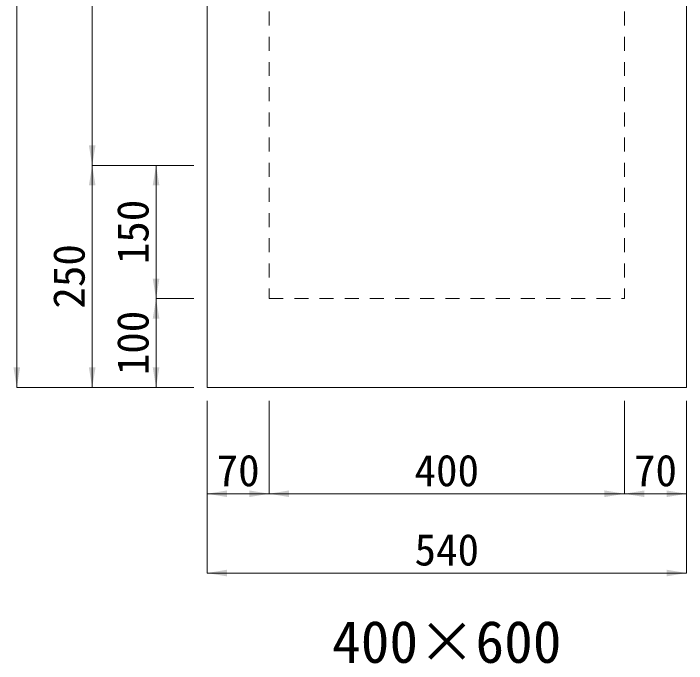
# Model space of a CAD drawing. Units: millimetres at full size. Extents: x -3301 to 90699, y 107523 to 139162.
# Drawn here: x 2587 to 3345, y 113774 to 114506 of the extents above; entities that cross this region are included whole.
import ezdxf
from ezdxf.enums import TextEntityAlignment as Align

# ---------------------------------------------------------------- set-up
doc = ezdxf.new("R2010")
doc.units = ezdxf.units.MM
doc.header["$LTSCALE"] = 21
doc.linetypes.add('USER1', pattern=[1.35, 0.75, -0.6])
for name, color, linetype, lineweight in [('0_2', 7, 'USER1', 9), ('寸法線', 7, 'Continuous', 9), ('本体', 2, 'Continuous', 9)]:
    doc.layers.add(name, color=color, linetype=linetype, lineweight=lineweight)
doc.styles.add('ＭＳ ゴシック', font='')
doc.styles.get('ＭＳ ゴシック').set_extended_font_data('MS Gothic')

# ---------------------------------------------------------------- blocks, each defined once
blk = doc.blocks.new('filled_arrow')
at = {"color": 0, "linetype": 'Continuous', "lineweight": -2}
blk.add_solid([(7.5, 1.25), (0, 0), (7.5, -1.25)], dxfattribs=at)

msp = doc.modelspace()

# ---------------------------------------------------------------- linework, layer by layer
at = {"layer": '寸法線'}
for p, q in [((2590.28, 114085.1), (2590.28, 115025.1)), ((2675.19, 114935.1), (2675.19, 114335.1)), ((2789.51, 114335.1), (2675.19, 114335.1)), ((2675.19, 114335.1), (2675.19, 114085.1)), ((2789.51, 114335.1), (2675.19, 114335.1)), ((2747.11, 114185.1), (2747.11, 114335.1)), ((2789.51, 114335.1), (2747.11, 114335.1)), ((2747.11, 114085.1), (2747.11, 114185.1)), ((2789.51, 114185.1), (2747.11, 114185.1)), ((2789.51, 114185.1), (2747.11, 114185.1)), ((2789.51, 114085.1), (2590.28, 114085.1)), ((2789.51, 114085.1), (2675.19, 114085.1)), ((2789.51, 114085.1), (2747.11, 114085.1)), ((2804.51, 114070.1), (2804.51, 113965.35)), ((2804.51, 114070.1), (2804.51, 113876.07)), ((2874.51, 114070.1), (2874.51, 113965.35)), ((2874.51, 114070.1), (2874.51, 113965.35)), ((3274.51, 114070.1), (3274.51, 113965.35)), ((3274.51, 114070.1), (3274.51, 113965.35)), ((3344.51, 114070.1), (3344.51, 113965.35)), ((3344.51, 114070.1), (3344.51, 113876.07)), ((2804.51, 113965.35), (2874.51, 113965.35)), ((2874.51, 113965.35), (3274.51, 113965.35)), ((3274.51, 113965.35), (3344.51, 113965.35)), ((2804.51, 113876.07), (3344.51, 113876.07))]:
    msp.add_line(p, q, dxfattribs=at)
at = {"layer": '本体', "lineweight": 20}
for p, q in [((2804.51, 114935.1), (2804.51, 114085.1)), ((3344.51, 114935.1), (3344.51, 114085.1)), ((2804.51, 114085.1), (3344.51, 114085.1))]:
    msp.add_line(p, q, dxfattribs=at)
at = {"layer": '本体', "linetype": 'USER1'}
for p, q in [((2874.51, 114649.95), (2874.51, 114185.1)), ((3274.51, 114649.95), (3274.51, 114185.1)), ((2874.51, 114185.1), (3274.51, 114185.1))]:
    msp.add_line(p, q, dxfattribs=at)

# ---------------------------------------------------------------- block references
at = {"layer": '寸法線', "xscale": 3, "yscale": 3}
for p, rotation in [((2675.19, 114335.1), 90), ((2675.19, 114335.1), 270), ((2747.11, 114335.1), 270), ((2747.11, 114185.1), 90), ((2747.11, 114185.1), 270), ((2590.28, 114085.1), 90), ((2675.19, 114085.1), 90), ((2747.11, 114085.1), 90), ((2874.51, 113965.35), 180), ((3274.51, 113965.35), 180), ((3344.51, 113965.35), 180), ((3344.51, 113876.07), 180)]:
    msp.add_blockref('filled_arrow', p, dxfattribs=dict(at, rotation=rotation))
for p in [(2804.51, 113965.35), (2874.51, 113965.35), (3274.51, 113965.35), (2804.51, 113876.07)]:
    msp.add_blockref('filled_arrow', p, dxfattribs=at)

# ---------------------------------------------------------------- texts
at = {"layer": '0_2', "style": 'ＭＳ ゴシック'}
msp.add_text('400×600', height=47.47, dxfattribs=at).set_placement((3074.51, 113798.68), align=Align.MIDDLE_CENTER)
at = {"layer": '寸法線', "style": 'ＭＳ ゴシック'}
for s, p in [('150', (2720.86, 114260.1)), ('250', (2648.94, 114210.1)), ('100', (2720.86, 114135.1))]:
    msp.add_text(s, height=35.6, rotation=90, dxfattribs=at).set_placement(p, align=Align.MIDDLE_CENTER)
for s, p in [('70', (2839.51, 113991.6)), ('400', (3074.51, 113991.6)), ('70', (3309.51, 113991.6)), ('540', (3074.51, 113902.32))]:
    msp.add_text(s, height=35.6, dxfattribs=at).set_placement(p, align=Align.MIDDLE_CENTER)

doc.saveas('drawing.dxf')
